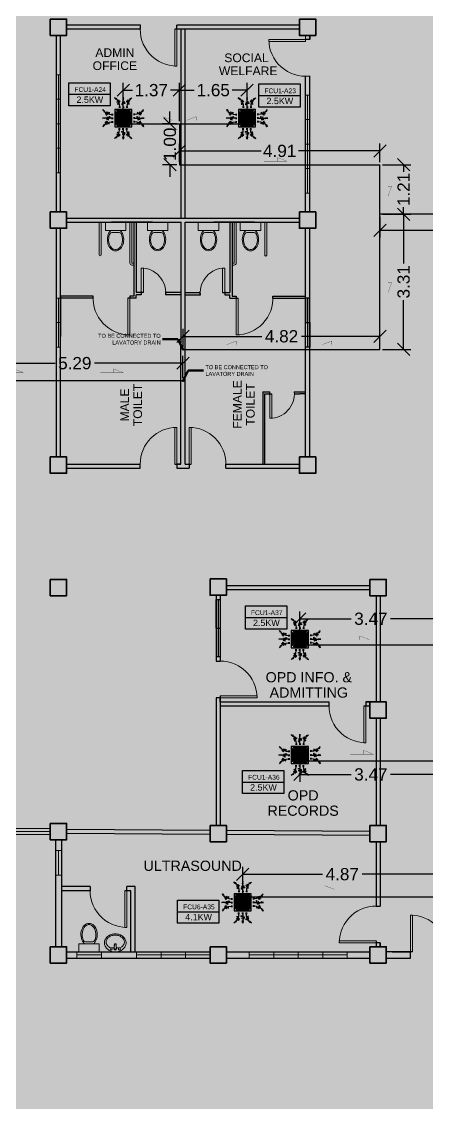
# Model space of a CAD drawing. Header units: millimetres. Extents: x -60 to 576, y -39 to 287.
# Drawn here: x 162.36 to 172.29, y 100.15 to 126.65 of the extents above; entities that cross this region are included whole.
import ezdxf

# ---------------------------------------------------------------- set-up
doc = ezdxf.new("R2010")
doc.units = ezdxf.units.MM
doc.header["$MEASUREMENT"] = 0
for name, color, linetype in [('AIR', 7, 'Continuous'), ('AIR-00', 7, 'Continuous'), ('AIR-01', 7, 'Continuous'), ('AIR-02', 7, 'Continuous'), ('AIR-04', 7, 'Continuous'), ('DRAIN PIPE', 7, 'Continuous'), ('fcu drain', 7, 'Continuous'), ('label', 7, 'Continuous'), ('Legends', 7, 'Continuous'), ('M-AC-TEXT', 7, 'Continuous')]:
    doc.layers.add(name, color=color, linetype=linetype)
doc.styles.add('ar-dim-axis', font='romans.shx', dxfattribs={"width": 0.8})
doc.styles.add('OIP FONT', font='GOTHIC.TTF', dxfattribs={"height": 150})
doc.styles.get("Standard").update_dxf_attribs({"font": 'arial.ttf'})
doc.styles.add('SWISSLT175', font='swissl.ttf', dxfattribs={"height": 0.175})
doc.dimstyles.new('ar-dim-axis', dxfattribs={"dimtxt": 350, "dimasz": 250, "dimexe": 75, "dimexo": 75, "dimgap": 200, "dimtad": 1, "dimdec": 0, "dimzin": 12, "dimdsep": 46, "dimtxsty": 'ar-dim-axis', "dimblk": 'ARCHTICK', "dimcen": 120, "dimclrd": 11, "dimclre": 8, "dimclrt": 4, "dimadec": 0, "dimazin": 3, "dimtm": 1, "dimtfac": 1, "dimtdec": 0, "dimtix": 1, "dimtmove": 2, "dimatfit": 3, "dimldrblk": 'ARCHTICK', "dimfxl": 1, "dimtolj": 1, "dimtzin": 0, "dimarcsym": 1})
doc.dimstyles.new('Copy of dimension', dxfattribs={"dimtxt": 0.3, "dimasz": 0.3, "dimexe": 0.18, "dimexo": 0.0625, "dimgap": 0.09, "dimtad": 0, "dimzin": 0, "dimdsep": 46, "dimtxsty": 'Standard', "dimblk": 'OBLIQUE', "dimcen": 0.09, "dimclrd": 256, "dimclre": 256, "dimclrt": 256, "dimadec": 0, "dimazin": 0, "dimtfac": 1, "dimtofl": 0, "dimtmove": 0, "dimatfit": 3, "dimldrblk": 'OBLIQUE', "dimfxl": 1, "dimtolj": 1, "dimtzin": 0, "dimarcsym": 0})

# ---------------------------------------------------------------- blocks, each defined once
blk = doc.blocks.new('_ARCHTICK')
at = {"color": 0, "linetype": 'ByBlock', "const_width": 0.15}
blk.add_lwpolyline([(-0.5, -0.5), (0.5, 0.5)], dxfattribs=at)
blk = doc.blocks.new('FCU-13000P (CASSETTE SPLIT)')
at = {"layer": 'AIR-00', "ltscale": 3}
for p, q in [((-0.193, 0.558), (-0.193, 0.487)), ((-0.162, 0.558), (-0.162, 0.487)), ((-0.016, 0.558), (-0.016, 0.487)), ((0, 0.523), (0, 1)), ((0.016, 0.558), (0.016, 0.487)), ((0.162, 0.558), (0.162, 0.487)), ((0.193, 0.558), (0.193, 0.487)), ((-0.523, 0), (-1, 0)), ((-0.558, 0.193), (-0.487, 0.193)), ((-0.558, 0.162), (-0.487, 0.162)), ((-0.558, 0.016), (-0.487, 0.016)), ((0.558, 0.193), (0.487, 0.193)), ((0.558, 0.162), (0.487, 0.162)), ((0.558, 0.016), (0.487, 0.016)), ((0.523, 0), (1, 0)), ((-0.558, -0.016), (-0.487, -0.016)), ((-0.558, -0.162), (-0.487, -0.162)), ((-0.558, -0.193), (-0.487, -0.193)), ((-0.193, -0.558), (-0.193, -0.487)), ((-0.162, -0.558), (-0.162, -0.487)), ((-0.016, -0.558), (-0.016, -0.487)), ((0.016, -0.558), (0.016, -0.487)), ((0.162, -0.558), (0.162, -0.487)), ((0.193, -0.558), (0.193, -0.487)), ((0.558, -0.016), (0.487, -0.016)), ((0.558, -0.162), (0.487, -0.162)), ((0.558, -0.193), (0.487, -0.193)), ((0, -0.523), (0, -1))]:
    blk.add_line(p, q, dxfattribs=at)
at = {"layer": 'AIR-00'}
for p, q in [((0.295, -0.295), (-0.295, 0.295)), ((0.295, 0.295), (-0.295, -0.295))]:
    blk.add_line(p, q, dxfattribs=at)
at = {"layer": 'AIR-00', "ltscale": 3}
for points in [[(-0.335, 0.895), (-0.311, 0.932), (-0.416, 0.973)], [(-0.022, 0.89), (0.022, 0.89), (0, 1)], [(0.335, 0.895), (0.311, 0.932), (0.416, 0.973)], [(-0.89, 0.022), (-0.89, -0.022), (-1, 0)], [(-0.895, 0.335), (-0.932, 0.311), (-0.973, 0.416)], [(0.89, 0.022), (0.89, -0.022), (1, 0)], [(0.895, 0.335), (0.932, 0.311), (0.973, 0.416)], [(-0.895, -0.335), (-0.932, -0.311), (-0.973, -0.416)], [(0.895, -0.335), (0.932, -0.311), (0.973, -0.416)], [(-0.335, -0.895), (-0.311, -0.932), (-0.416, -0.973)], [(-0.022, -0.89), (0.022, -0.89), (0, -1)], [(0.335, -0.895), (0.311, -0.932), (0.416, -0.973)]]:
    blk.add_lwpolyline(points, close=True, dxfattribs=at)
at = {"layer": 'AIR-00'}
for points in [[(-0.323, 0.914, -0.171809), (-0.178, 0.558), (-0.178, 0.522)], [(0.323, 0.914, 0.171809), (0.178, 0.558), (0.178, 0.522)], [(-0.914, 0.323, 0.171809), (-0.558, 0.178), (-0.522, 0.178)], [(0.914, 0.323, -0.171809), (0.558, 0.178), (0.522, 0.178)], [(-0.914, -0.323, -0.171809), (-0.558, -0.178), (-0.522, -0.178)], [(0.914, -0.323, 0.171809), (0.558, -0.178), (0.522, -0.178)], [(-0.323, -0.914, 0.171809), (-0.178, -0.558), (-0.178, -0.522)], [(0.323, -0.914, -0.171809), (0.178, -0.558), (0.178, -0.522)]]:
    blk.add_lwpolyline(points, format="xyb", dxfattribs=at)
for points in [[(-0.26, -0.26), (0.26, -0.26), (0.26, 0.26), (-0.26, 0.26)], [(-0.21, -0.21), (0.21, -0.21), (0.21, 0.21), (-0.21, 0.21)], [(-0.16, -0.16), (0.16, -0.16), (0.16, 0.16), (-0.16, 0.16)], [(-0.11, -0.11), (0.11, -0.11), (0.11, 0.11), (-0.11, 0.11)], [(-0.06, -0.06), (0.06, -0.06), (0.06, 0.06), (-0.06, 0.06)]]:
    blk.add_lwpolyline(points, close=True, dxfattribs=at)
at = {"layer": 'AIR-00', "ltscale": 3}
for points in [[(-0.268, 0.84), (-0.231, 0.852), (-0.134, 0.882), (-0.422, 0.704), (0.005, 0.903), (-0.358, 0.645), (-0.239, 0.678), (-0.199, 0.69)], [(0.268, 0.84), (0.231, 0.852), (0.134, 0.882), (0.422, 0.704), (-0.005, 0.903), (0.358, 0.645), (0.239, 0.678), (0.199, 0.69)], [(-0.84, 0.268), (-0.852, 0.231), (-0.882, 0.134), (-0.704, 0.422), (-0.903, -0.005), (-0.645, 0.358), (-0.678, 0.239), (-0.69, 0.199)], [(0.84, 0.268), (0.852, 0.231), (0.882, 0.134), (0.704, 0.422), (0.903, -0.005), (0.645, 0.358), (0.678, 0.239), (0.69, 0.199)], [(-0.84, -0.268), (-0.852, -0.231), (-0.882, -0.134), (-0.704, -0.422), (-0.903, 0.005), (-0.645, -0.358), (-0.678, -0.239), (-0.69, -0.199)], [(0.84, -0.268), (0.852, -0.231), (0.882, -0.134), (0.704, -0.422), (0.903, 0.005), (0.645, -0.358), (0.678, -0.239), (0.69, -0.199)], [(-0.268, -0.84), (-0.231, -0.852), (-0.134, -0.882), (-0.422, -0.704), (0.005, -0.903), (-0.358, -0.645), (-0.239, -0.678), (-0.199, -0.69)], [(0.268, -0.84), (0.231, -0.852), (0.134, -0.882), (0.422, -0.704), (-0.005, -0.903), (0.358, -0.645), (0.239, -0.678), (0.199, -0.69)]]:
    blk.add_open_spline(points, degree=3, knots=[0.0032834, 0.0032834, 0.0032834, 0.0032834, 0.0712567, 0.1924075, 0.3347111, 0.5062145, 0.5813292, 0.5813292, 0.5813292, 0.5813292], dxfattribs=at)
for points in [[(0, 0.8), (0.077, 0.776), (-0.058, 0.755), (0.098, 0.718), (-0.087, 0.663), (0, 0.631)], [(-0.8, 0), (-0.776, -0.077), (-0.755, 0.058), (-0.718, -0.098), (-0.663, 0.087), (-0.631, 0)], [(0.8, 0), (0.776, -0.077), (0.755, 0.058), (0.718, -0.098), (0.663, 0.087), (0.631, 0)], [(0, -0.8), (0.077, -0.776), (-0.058, -0.755), (0.098, -0.718), (-0.087, -0.663), (0, -0.631)]]:
    blk.add_spline(points, degree=3, dxfattribs=at)
for points in [[(-0.416, 0.973), (-0.335, 0.895), (-0.311, 0.932)], [(0, 1), (-0.022, 0.89), (0.022, 0.89)], [(0.416, 0.973), (0.335, 0.895), (0.311, 0.932)], [(-1, 0), (-0.89, 0.022), (-0.89, -0.022)], [(-0.973, 0.416), (-0.895, 0.335), (-0.932, 0.311)], [(1, 0), (0.89, 0.022), (0.89, -0.022)], [(0.973, 0.416), (0.895, 0.335), (0.932, 0.311)], [(-0.973, -0.416), (-0.895, -0.335), (-0.932, -0.311)], [(0.973, -0.416), (0.895, -0.335), (0.932, -0.311)], [(-0.416, -0.973), (-0.335, -0.895), (-0.311, -0.932)], [(0, -1), (-0.022, -0.89), (0.022, -0.89)], [(0.416, -0.973), (0.335, -0.895), (0.311, -0.932)]]:
    blk.add_solid(points, dxfattribs=at)
at = {"layer": 'AIR-01'}
for points in [[(-0.373, 0.31), (-0.348, 0.31), (-0.348, -0.31), (-0.373, -0.31)], [(-0.31, 0.372), (0.31, 0.372), (0.31, 0.348), (-0.31, 0.348)], [(0.372, 0.31), (0.348, 0.31), (0.348, -0.31), (0.372, -0.31)], [(-0.31, -0.373), (0.31, -0.373), (0.31, -0.348), (-0.31, -0.348)]]:
    blk.add_lwpolyline(points, close=True, dxfattribs=at)
at = {"layer": 'AIR-02'}
blk.add_lwpolyline([(-0.26, -0.31), (0.26, -0.31, 0.414214), (0.31, -0.26), (0.31, 0.26, 0.414214), (0.26, 0.31), (-0.26, 0.31, 0.414214), (-0.31, 0.26), (-0.31, -0.26, 0.414214)], format="xyb", close=True, dxfattribs=at)
at = {"layer": 'AIR-04'}
blk.add_lwpolyline([(-0.41, -0.41), (0.41, -0.41), (0.41, 0.41), (-0.41, 0.41)], close=True, dxfattribs=at)
blk = doc.blocks.new('_Oblique')
at = {"color": 0, "linetype": 'ByBlock', "lineweight": -2}
blk.add_line((-0.5, -0.5), (0.5, 0.5), dxfattribs=at)
blk = doc.blocks.new('*D64')
at = {"lineweight": -2, "transparency": 16777216}
for p, q in [((161.013, 117.916), (161.013, 118.466)), ((166.305, 117.916), (166.305, 118.466)), ((161.013, 118.286), (163.179, 118.286)), ((166.305, 118.286), (164.139, 118.286))]:
    blk.add_line(p, q, dxfattribs=at)
at = {"layer": 'Defpoints', "color": 0, "transparency": 16777216}
for p in [(166.305, 118.286), (161.013, 117.854), (166.305, 117.854)]:
    blk.add_point(p, dxfattribs=at)
at = {"lineweight": -2, "transparency": 16777216, "xscale": 0.3, "yscale": 0.3, "zscale": 0.3, "rotation": 180}
blk.add_blockref('_Oblique', (161.013, 118.286), dxfattribs=at)
at = {"lineweight": -2, "transparency": 16777216, "xscale": 0.3, "yscale": 0.3, "zscale": 0.3}
blk.add_blockref('_Oblique', (166.305, 118.286), dxfattribs=at)
at = {"transparency": 16777216, "insert": (163.659, 118.286), "char_height": 0.3, "attachment_point": 5}
blk.add_mtext('\\A1;5.29', dxfattribs=at)
blk = doc.blocks.new('*D70')
at = {"lineweight": -2, "transparency": 16777216}
for p, q in [((166.311, 118.688), (166.311, 119.124)), ((171.13, 118.688), (171.13, 119.124)), ((166.311, 118.944), (168.236, 118.944)), ((171.13, 118.944), (169.205, 118.944))]:
    blk.add_line(p, q, dxfattribs=at)
at = {"layer": 'Defpoints', "color": 0, "transparency": 16777216}
for p in [(171.13, 118.944), (166.311, 118.625), (171.13, 118.625)]:
    blk.add_point(p, dxfattribs=at)
at = {"lineweight": -2, "transparency": 16777216, "xscale": 0.3, "yscale": 0.3, "zscale": 0.3, "rotation": 180}
blk.add_blockref('_Oblique', (166.311, 118.944), dxfattribs=at)
at = {"lineweight": -2, "transparency": 16777216, "xscale": 0.3, "yscale": 0.3, "zscale": 0.3}
blk.add_blockref('_Oblique', (171.13, 118.944), dxfattribs=at)
at = {"transparency": 16777216, "insert": (168.72, 118.944), "char_height": 0.3, "attachment_point": 5}
blk.add_mtext('\\A1;4.82', dxfattribs=at)
blk = doc.blocks.new('*D71')
at = {"lineweight": -2, "transparency": 16777216}
for p, q in [((171.192, 121.934), (171.889, 121.934)), ((171.709, 121.934), (171.709, 120.73)), ((171.709, 118.625), (171.709, 119.829)), ((171.192, 118.625), (171.889, 118.625))]:
    blk.add_line(p, q, dxfattribs=at)
at = {"layer": 'Defpoints', "color": 0, "transparency": 16777216}
for p in [(171.13, 121.934), (171.709, 121.934), (171.13, 118.625)]:
    blk.add_point(p, dxfattribs=at)
at = {"lineweight": -2, "transparency": 16777216, "xscale": 0.3, "yscale": 0.3, "zscale": 0.3}
for p, rotation in [((171.709, 121.934), 90), ((171.709, 118.625), 270)]:
    blk.add_blockref('_Oblique', p, dxfattribs=dict(at, rotation=rotation))
at = {"transparency": 16777216, "insert": (171.709, 120.28), "char_height": 0.3, "attachment_point": 5, "rotation": 90}
blk.add_mtext('\\A1;3.31', dxfattribs=at)
blk = doc.blocks.new('*D72')
at = {"lineweight": -2, "transparency": 16777216}
for p, q in [((171.192, 123.149), (171.889, 123.149)), ((171.709, 123.149), (171.709, 122.978)), ((171.192, 121.934), (171.889, 121.934)), ((171.709, 121.934), (171.709, 122.105))]:
    blk.add_line(p, q, dxfattribs=at)
at = {"layer": 'Defpoints', "color": 0, "transparency": 16777216}
for p in [(171.13, 123.149), (171.709, 123.149), (171.13, 121.934)]:
    blk.add_point(p, dxfattribs=at)
at = {"lineweight": -2, "transparency": 16777216, "xscale": 0.3, "yscale": 0.3, "zscale": 0.3}
for p, rotation in [((171.709, 123.149), 90), ((171.709, 121.934), 270)]:
    blk.add_blockref('_Oblique', p, dxfattribs=dict(at, rotation=rotation))
at = {"transparency": 16777216, "insert": (171.709, 122.542), "char_height": 0.3, "attachment_point": 5, "rotation": 90}
blk.add_mtext('\\A1;1.21', dxfattribs=at)
blk = doc.blocks.new('*D73')
at = {"lineweight": -2, "transparency": 16777216}
for p, q in [((166.22, 123.212), (166.22, 123.665)), ((171.13, 123.212), (171.13, 123.665)), ((166.22, 123.485), (168.218, 123.485)), ((171.13, 123.485), (169.132, 123.485))]:
    blk.add_line(p, q, dxfattribs=at)
at = {"layer": 'Defpoints', "color": 0, "transparency": 16777216}
for p in [(171.13, 123.485), (166.22, 123.149), (171.13, 123.149)]:
    blk.add_point(p, dxfattribs=at)
at = {"lineweight": -2, "transparency": 16777216, "xscale": 0.3, "yscale": 0.3, "zscale": 0.3, "rotation": 180}
blk.add_blockref('_Oblique', (166.22, 123.485), dxfattribs=at)
at = {"lineweight": -2, "transparency": 16777216, "xscale": 0.3, "yscale": 0.3, "zscale": 0.3}
blk.add_blockref('_Oblique', (171.13, 123.485), dxfattribs=at)
at = {"transparency": 16777216, "insert": (168.675, 123.485), "char_height": 0.3, "attachment_point": 5}
blk.add_mtext('\\A1;4.91', dxfattribs=at)
blk = doc.blocks.new('*D74')
at = {"lineweight": -2, "transparency": 16777216}
for p, q in [((165.988, 124.149), (165.988, 124.449)), ((166.158, 124.149), (165.808, 124.149)), ((166.158, 123.149), (165.808, 123.149)), ((165.988, 123.149), (165.988, 122.849))]:
    blk.add_line(p, q, dxfattribs=at)
at = {"layer": 'Defpoints', "color": 0, "transparency": 16777216}
for p in [(165.988, 124.149), (166.22, 124.149), (166.22, 123.149)]:
    blk.add_point(p, dxfattribs=at)
at = {"lineweight": -2, "transparency": 16777216, "xscale": 0.3, "yscale": 0.3, "zscale": 0.3}
for p, rotation in [((165.988, 124.149), 270), ((165.988, 123.149), 90)]:
    blk.add_blockref('_Oblique', p, dxfattribs=dict(at, rotation=rotation))
at = {"transparency": 16777216, "insert": (165.988, 123.649), "char_height": 0.3, "attachment_point": 5, "rotation": 90}
blk.add_mtext('\\A1;1.00', dxfattribs=at)
blk = doc.blocks.new('*D75')
at = {"lineweight": -2, "transparency": 16777216}
for p, q in [((164.846, 124.212), (164.846, 125.154)), ((166.22, 124.212), (166.22, 125.154)), ((164.846, 124.974), (165.068, 124.974)), ((166.22, 124.974), (165.999, 124.974))]:
    blk.add_line(p, q, dxfattribs=at)
at = {"layer": 'Defpoints', "color": 0, "transparency": 16777216}
for p in [(164.846, 124.974), (164.846, 124.149), (166.22, 124.149)]:
    blk.add_point(p, dxfattribs=at)
at = {"lineweight": -2, "transparency": 16777216, "xscale": 0.3, "yscale": 0.3, "zscale": 0.3, "rotation": 180}
blk.add_blockref('_Oblique', (164.846, 124.974), dxfattribs=at)
at = {"lineweight": -2, "transparency": 16777216, "xscale": 0.3, "yscale": 0.3, "zscale": 0.3}
blk.add_blockref('_Oblique', (166.22, 124.974), dxfattribs=at)
at = {"transparency": 16777216, "insert": (165.533, 124.974), "char_height": 0.3, "attachment_point": 5}
blk.add_mtext('\\A1;1.37', dxfattribs=at)
blk = doc.blocks.new('*D76')
at = {"lineweight": -2, "transparency": 16777216}
for p, q in [((166.22, 124.212), (166.22, 125.154)), ((167.875, 124.212), (167.875, 125.154)), ((166.22, 124.974), (166.581, 124.974)), ((167.875, 124.974), (167.514, 124.974))]:
    blk.add_line(p, q, dxfattribs=at)
at = {"layer": 'Defpoints', "color": 0, "transparency": 16777216}
for p in [(167.875, 124.974), (166.22, 124.149), (167.875, 124.149)]:
    blk.add_point(p, dxfattribs=at)
at = {"lineweight": -2, "transparency": 16777216, "xscale": 0.3, "yscale": 0.3, "zscale": 0.3, "rotation": 180}
blk.add_blockref('_Oblique', (166.22, 124.974), dxfattribs=at)
at = {"lineweight": -2, "transparency": 16777216, "xscale": 0.3, "yscale": 0.3, "zscale": 0.3}
blk.add_blockref('_Oblique', (167.875, 124.974), dxfattribs=at)
at = {"transparency": 16777216, "insert": (167.048, 124.974), "char_height": 0.3, "attachment_point": 5}
blk.add_mtext('\\A1;1.65', dxfattribs=at)
blk = doc.blocks.new('*D77')
at = {"lineweight": -2, "transparency": 16777216}
for p, q in [((171.13, 121.872), (171.13, 121.362)), ((175.944, 121.872), (175.944, 121.362)), ((171.13, 121.542), (173.052, 121.542)), ((175.944, 121.542), (174.022, 121.542))]:
    blk.add_line(p, q, dxfattribs=at)
at = {"layer": 'Defpoints', "color": 0, "transparency": 16777216}
for p in [(171.13, 121.934), (175.944, 121.934), (171.13, 121.542)]:
    blk.add_point(p, dxfattribs=at)
at = {"lineweight": -2, "transparency": 16777216, "xscale": 0.3, "yscale": 0.3, "zscale": 0.3, "rotation": 180}
blk.add_blockref('_Oblique', (171.13, 121.542), dxfattribs=at)
at = {"lineweight": -2, "transparency": 16777216, "xscale": 0.3, "yscale": 0.3, "zscale": 0.3}
blk.add_blockref('_Oblique', (175.944, 121.542), dxfattribs=at)
at = {"transparency": 16777216, "insert": (173.537, 121.542), "char_height": 0.3, "attachment_point": 5}
blk.add_mtext('\\A1;4.80', dxfattribs=at)
blk = doc.blocks.new('*D103')
at = {"lineweight": -2, "transparency": 16777216}
for p, q in [((169.169, 111.449), (169.169, 112.204)), ((172.644, 111.449), (172.644, 112.204)), ((169.169, 112.024), (170.427, 112.024)), ((172.644, 112.024), (171.386, 112.024))]:
    blk.add_line(p, q, dxfattribs=at)
at = {"layer": 'Defpoints', "color": 0, "transparency": 16777216}
for p in [(172.644, 112.024), (169.169, 111.386), (172.644, 111.386)]:
    blk.add_point(p, dxfattribs=at)
at = {"lineweight": -2, "transparency": 16777216, "xscale": 0.3, "yscale": 0.3, "zscale": 0.3, "rotation": 180}
blk.add_blockref('_Oblique', (169.169, 112.024), dxfattribs=at)
at = {"lineweight": -2, "transparency": 16777216, "xscale": 0.3, "yscale": 0.3, "zscale": 0.3}
blk.add_blockref('_Oblique', (172.644, 112.024), dxfattribs=at)
at = {"transparency": 16777216, "insert": (170.907, 112.024), "char_height": 0.3, "attachment_point": 5}
blk.add_mtext('\\A1;3.47', dxfattribs=at)
blk = doc.blocks.new('*D107')
at = {"lineweight": -2, "transparency": 16777216}
for p, q in [((167.769, 105.279), (167.769, 105.947)), ((167.769, 105.767), (169.721, 105.767)), ((172.644, 105.767), (170.692, 105.767)), ((172.644, 105.279), (172.644, 105.947))]:
    blk.add_line(p, q, dxfattribs=at)
at = {"layer": 'Defpoints', "color": 0, "transparency": 16777216}
for p in [(167.769, 105.767), (167.769, 105.216), (172.644, 105.216)]:
    blk.add_point(p, dxfattribs=at)
at = {"lineweight": -2, "transparency": 16777216, "xscale": 0.3, "yscale": 0.3, "zscale": 0.3, "rotation": 180}
blk.add_blockref('_Oblique', (167.769, 105.767), dxfattribs=at)
at = {"lineweight": -2, "transparency": 16777216, "xscale": 0.3, "yscale": 0.3, "zscale": 0.3}
blk.add_blockref('_Oblique', (172.644, 105.767), dxfattribs=at)
at = {"transparency": 16777216, "insert": (170.207, 105.767), "char_height": 0.3, "attachment_point": 5}
blk.add_mtext('\\A1;4.87', dxfattribs=at)
blk = doc.blocks.new('*D110')
at = {"lineweight": -2, "transparency": 16777216}
for p, q in [((169.169, 108.485), (169.169, 108.03)), ((172.644, 108.485), (172.644, 108.03)), ((169.169, 108.21), (170.427, 108.21)), ((172.644, 108.21), (171.386, 108.21))]:
    blk.add_line(p, q, dxfattribs=at)
at = {"layer": 'Defpoints', "color": 0, "transparency": 16777216}
for p in [(169.169, 108.547), (172.644, 108.547), (169.169, 108.21)]:
    blk.add_point(p, dxfattribs=at)
at = {"lineweight": -2, "transparency": 16777216, "xscale": 0.3, "yscale": 0.3, "zscale": 0.3, "rotation": 180}
blk.add_blockref('_Oblique', (169.169, 108.21), dxfattribs=at)
at = {"lineweight": -2, "transparency": 16777216, "xscale": 0.3, "yscale": 0.3, "zscale": 0.3}
blk.add_blockref('_Oblique', (172.644, 108.21), dxfattribs=at)
at = {"transparency": 16777216, "insert": (170.907, 108.21), "char_height": 0.3, "attachment_point": 5}
blk.add_mtext('\\A1;3.47', dxfattribs=at)

msp = doc.modelspace()

# ---------------------------------------------------------------- linework, layer by layer
at = {"color": 8, "lineweight": 25}
for p, q in [((165.266, 126.566), (163.459, 126.566)), ((165.26, 126.466), (163.459, 126.466)), ((165.26, 126.566), (165.26, 126.466)), ((169.159, 126.466), (166.11, 126.466)), ((169.159, 126.566), (166.16, 126.566)), ((166.16, 126.466), (166.16, 126.566)), ((166.26, 126.466), (166.16, 126.466)), ((166.26, 121.84), (166.26, 126.466)), ((166.36, 121.84), (166.36, 126.466)), ((163.209, 121.99), (163.209, 126.316)), ((163.309, 121.99), (163.309, 126.316)), ((169.409, 126.216), (169.309, 126.216)), ((169.409, 126.216), (169.409, 126.316)), ((169.409, 126.316), (169.409, 126.216)), ((169.309, 121.989), (169.309, 125.316)), ((169.409, 121.989), (169.409, 125.322)), ((163.459, 121.84), (169.159, 121.839)), ((163.459, 121.74), (166.26, 121.74)), ((165.107, 121.73), (165.107, 120.015)), ((165.107, 121.73), (165.107, 119.93)), ((165.16, 121.74), (165.16, 120.015)), ((166.259, 115.814), (166.26, 121.74)), ((166.359, 115.814), (166.36, 121.74)), ((166.36, 121.74), (169.159, 121.739)), ((168.059, 121.739), (167.059, 121.739)), ((167.458, 121.74), (167.457, 120.015)), ((167.51, 121.729), (167.51, 120.015)), ((167.51, 121.729), (167.51, 119.929)), ((163.209, 115.99), (163.209, 121.59)), ((163.309, 120.09), (163.309, 121.59)), ((169.309, 115.99), (169.309, 121.589)), ((169.409, 115.99), (169.409, 121.589)), ((163.309, 115.99), (163.309, 120.09)), ((164.109, 119.93), (163.309, 119.93)), ((164.107, 119.88), (163.309, 119.88)), ((164.107, 119.88), (164.107, 119.93)), ((165.16, 119.88), (164.957, 119.88)), ((165.107, 119.93), (165.007, 119.93)), ((165.107, 119.93), (165.007, 119.93)), ((165.007, 119.93), (165.007, 119.88)), ((165.107, 120.015), (165.107, 119.964)), ((165.285, 120.015), (165.16, 120.015)), ((165.285, 119.964), (165.16, 119.964)), ((165.16, 119.88), (165.16, 119.964)), ((165.345, 120.015), (165.185, 120.015)), ((165.285, 120.04), (165.285, 119.964)), ((166.26, 119.964), (165.882, 119.964)), ((165.885, 119.964), (165.885, 120.04)), ((166.26, 120.015), (165.885, 120.015)), ((166.357, 120.015), (166.732, 120.015)), ((166.357, 119.964), (166.735, 119.964)), ((166.732, 119.964), (166.732, 120.04)), ((167.272, 120.015), (167.432, 120.015)), ((167.332, 120.04), (167.332, 119.963)), ((167.332, 120.015), (167.457, 120.015)), ((167.332, 119.963), (167.457, 119.963)), ((167.457, 119.879), (167.457, 119.963)), ((167.457, 119.879), (167.66, 119.879)), ((167.51, 120.015), (167.51, 119.963)), ((167.51, 119.929), (167.61, 119.929)), ((167.51, 119.929), (167.61, 119.929)), ((167.61, 119.929), (167.61, 119.879)), ((168.508, 119.929), (169.308, 119.929)), ((168.51, 119.879), (168.51, 119.929)), ((168.51, 119.879), (169.308, 119.879)), ((168.259, 117.588), (168.334, 117.588)), ((168.259, 117.588), (168.259, 115.814)), ((168.309, 115.813), (168.309, 117.538)), ((168.309, 117.538), (168.484, 117.538)), ((168.334, 117.588), (168.434, 117.588)), ((168.434, 117.513), (168.434, 117.588)), ((169.032, 117.588), (169.159, 117.588)), ((169.034, 117.538), (169.159, 117.538)), ((169.159, 117.588), (169.309, 117.588)), ((169.309, 117.538), (169.159, 117.538)), ((163.459, 115.814), (165.259, 115.814)), ((165.259, 115.714), (165.259, 115.814)), ((166.259, 115.814), (166.159, 115.814)), ((166.159, 115.814), (166.159, 115.714)), ((166.359, 115.814), (166.459, 115.814)), ((166.459, 115.814), (166.459, 115.714)), ((167.359, 115.814), (169.159, 115.814)), ((167.359, 115.714), (167.359, 115.814)), ((163.459, 115.714), (165.259, 115.714)), ((166.159, 115.714), (166.459, 115.714)), ((167.359, 115.714), (169.159, 115.714)), ((167.371, 112.838), (170.884, 112.838)), ((167.371, 112.738), (170.884, 112.738)), ((167.121, 112.603), (167.121, 110.983)), ((167.221, 112.603), (167.221, 110.988)), ((167.221, 112.603), (167.221, 110.988)), ((171.034, 112.588), (171.034, 109.988)), ((171.134, 112.588), (171.134, 109.988)), ((167.121, 110.988), (167.221, 110.988)), ((167.121, 110.088), (167.121, 106.963)), ((167.221, 110.088), (167.121, 110.088)), ((167.221, 110.138), (167.221, 106.963)), ((167.221, 109.988), (169.889, 109.988)), ((169.884, 109.888), (169.884, 109.988)), ((170.784, 109.988), (171.034, 109.988)), ((170.884, 109.988), (170.784, 109.988)), ((170.784, 109.988), (170.784, 109.888)), ((167.221, 109.888), (169.884, 109.888)), ((170.734, 109.888), (170.884, 109.888)), ((171.034, 109.588), (171.034, 106.963)), ((171.134, 109.588), (171.134, 106.963)), ((166.971, 106.839), (163.459, 106.863)), ((170.884, 106.813), (167.371, 106.837)), ((163.184, 106.613), (163.184, 103.988)), ((163.334, 106.613), (163.334, 103.988)), ((166.971, 106.739), (163.459, 106.763)), ((170.884, 106.713), (167.371, 106.737)), ((171.034, 106.563), (171.034, 104.988)), ((171.134, 106.563), (171.134, 104.983)), ((164.039, 105.463), (163.334, 105.463)), ((164.034, 105.363), (163.334, 105.363)), ((164.034, 105.463), (164.034, 105.363)), ((165.034, 105.363), (164.884, 105.363)), ((165.134, 105.463), (164.934, 105.463)), ((164.934, 105.363), (164.934, 105.463)), ((165.034, 105.363), (164.934, 105.363)), ((165.034, 103.863), (165.034, 105.363)), ((165.134, 103.863), (165.134, 105.463)), ((171.034, 104.988), (171.134, 104.988)), ((171.034, 104.138), (171.034, 103.988)), ((171.134, 104.088), (171.034, 104.088)), ((171.134, 104.088), (171.134, 103.988)), ((171.134, 103.988), (171.134, 104.088)), ((163.459, 103.863), (166.971, 103.863)), ((163.459, 103.863), (165.034, 103.863)), ((163.459, 103.713), (166.971, 103.713)), ((167.371, 103.863), (170.884, 103.863)), ((167.371, 103.713), (170.884, 103.713)), ((171.928, 103.863), (171.284, 103.863)), ((171.284, 103.713), (171.878, 103.713)), ((171.428, 103.863), (171.878, 103.863)), ((171.428, 103.713), (171.878, 103.713)), ((171.878, 103.713), (171.878, 103.863))]:
    msp.add_line(p, q, dxfattribs=at)
at = {"color": 8, "lineweight": -2}
for p, q in [((165.266, 126.566), (165.26, 126.566)), ((165.559, 121.74), (164.559, 121.74)), ((163.309, 119.94), (163.309, 118.94)), ((169.409, 119.88), (169.309, 119.88)), ((169.309, 119.88), (169.309, 119.28)), ((169.359, 119.88), (169.359, 118.68)), ((169.309, 119.28), (169.409, 119.28)), ((169.409, 119.28), (169.409, 118.68)), ((169.409, 118.68), (169.309, 118.68)), ((166.109, 115.814), (166.259, 115.814)), ((166.359, 115.814), (166.509, 115.814)), ((167.121, 111.796), (167.121, 112.496)), ((167.121, 112.496), (167.221, 112.496)), ((167.171, 112.496), (167.171, 111.096)), ((167.221, 112.496), (167.221, 111.096)), ((167.121, 111.796), (167.221, 111.796)), ((167.221, 111.096), (167.121, 111.096)), ((167.121, 110.983), (167.121, 110.988)), ((167.221, 109.988), (167.221, 110.088)), ((164.039, 105.463), (164.034, 105.463))]:
    msp.add_line(p, q, dxfattribs=at)
at = {"color": 8, "lineweight": 13}
for p, q in [((166.11, 125.566), (166.11, 126.466)), ((166.16, 126.466), (166.16, 125.566)), ((169.309, 126.216), (168.409, 126.216)), ((168.409, 126.216), (168.409, 126.166)), ((168.409, 126.166), (169.309, 126.166)), ((169.309, 126.166), (169.309, 126.316)), ((169.309, 126.216), (169.309, 126.166)), ((166.16, 125.566), (166.11, 125.566)), ((165.285, 120.015), (165.285, 120.615)), ((165.345, 120.615), (165.345, 120.015)), ((167.273, 120.615), (167.272, 120.015)), ((167.332, 120.015), (167.333, 120.615)), ((164.957, 118.98), (164.957, 119.88)), ((165.007, 119.88), (165.007, 118.98)), ((165.007, 118.98), (164.957, 118.98)), ((168.434, 117.538), (168.434, 116.938)), ((168.484, 116.938), (168.484, 117.538)), ((168.434, 116.938), (168.484, 116.938)), ((166.159, 116.714), (166.109, 116.714)), ((166.109, 116.714), (166.109, 115.814)), ((166.159, 115.814), (166.159, 116.714)), ((166.509, 116.714), (166.459, 116.714)), ((166.459, 116.714), (166.459, 115.814)), ((166.509, 115.814), (166.509, 116.714)), ((167.221, 110.138), (167.221, 110.088)), ((168.121, 110.138), (167.221, 110.138)), ((167.221, 110.088), (168.121, 110.088)), ((168.121, 110.088), (168.121, 110.138)), ((170.784, 109.888), (170.734, 109.888)), ((170.734, 108.988), (170.734, 109.888)), ((170.784, 109.888), (170.784, 108.988)), ((170.784, 108.988), (170.734, 108.988)), ((164.884, 104.463), (164.884, 105.363)), ((164.934, 105.363), (164.934, 104.463)), ((171.878, 103.863), (171.878, 104.763)), ((171.878, 104.763), (171.928, 104.763)), ((171.928, 104.763), (171.928, 103.863)), ((164.934, 104.463), (164.884, 104.463)), ((170.134, 104.088), (170.134, 104.138)), ((170.134, 104.138), (171.034, 104.138)), ((171.034, 104.088), (170.134, 104.088)), ((171.034, 104.088), (171.034, 104.138)), ((171.928, 103.863), (171.878, 103.863))]:
    msp.add_line(p, q, dxfattribs=at)
at = {"color": 8, "lineweight": 9}
for p, q in [((163.209, 125.353), (163.309, 125.353)), ((163.259, 125.353), (163.259, 122.953)), ((169.309, 124.855), (169.409, 124.855)), ((169.359, 124.855), (169.359, 122.455)), ((163.209, 124.753), (163.309, 124.753)), ((163.209, 124.153), (163.309, 124.153)), ((169.309, 124.255), (169.409, 124.255)), ((163.209, 123.553), (163.309, 123.553)), ((169.309, 123.655), (169.409, 123.655)), ((169.309, 123.055), (169.409, 123.055)), ((163.209, 122.953), (163.309, 122.953)), ((169.309, 122.455), (169.409, 122.455)), ((164.257, 121.738), (164.257, 121.038)), ((164.307, 120.938), (164.307, 121.738)), ((164.407, 121.738), (164.907, 121.738)), ((164.407, 121.538), (164.407, 121.738)), ((164.907, 121.738), (164.907, 121.538)), ((165.007, 120.738), (165.007, 121.738)), ((165.057, 121.738), (165.057, 121.038)), ((165.435, 121.74), (165.935, 121.74)), ((165.435, 121.54), (165.435, 121.74)), ((165.935, 121.74), (165.935, 121.54)), ((167.183, 121.74), (166.683, 121.74)), ((166.683, 121.74), (166.683, 121.54)), ((167.183, 121.54), (167.183, 121.74)), ((167.56, 121.738), (167.56, 121.038)), ((167.61, 120.738), (167.61, 121.738)), ((168.21, 121.737), (167.71, 121.738)), ((167.71, 121.738), (167.71, 121.538)), ((168.21, 121.537), (168.21, 121.737)), ((168.31, 120.937), (168.31, 121.737)), ((168.36, 121.737), (168.36, 121.037)), ((164.907, 121.538), (164.407, 121.538)), ((164.748, 121.488), (164.567, 121.488)), ((165.935, 121.54), (165.435, 121.54)), ((165.775, 121.49), (165.594, 121.49)), ((166.683, 121.54), (167.183, 121.54)), ((166.842, 121.49), (167.023, 121.49)), ((167.71, 121.538), (168.21, 121.537)), ((167.87, 121.488), (168.051, 121.487)), ((164.257, 121.038), (164.257, 120.938)), ((165.057, 121.038), (165.057, 120.738)), ((167.56, 121.038), (167.56, 120.738)), ((168.36, 121.037), (168.36, 120.937)), ((165.057, 120.738), (165.107, 120.738)), ((165.107, 120.688), (165.057, 120.688)), ((167.56, 120.738), (167.51, 120.738)), ((167.51, 120.688), (167.56, 120.688)), ((163.309, 119.88), (163.209, 119.88)), ((163.209, 119.88), (163.209, 119.28)), ((163.259, 119.88), (163.259, 118.68)), ((163.209, 119.28), (163.309, 119.28)), ((163.309, 119.28), (163.309, 118.68)), ((163.309, 118.795), (163.309, 118.8)), ((163.309, 118.341), (163.309, 118.795)), ((163.309, 118.654), (163.309, 118.724)), ((163.309, 118.68), (163.209, 118.68)), ((163.309, 118.341), (163.309, 118.336)), ((163.309, 118.07), (163.309, 118.075)), ((163.309, 118.07), (163.309, 117.616)), ((163.309, 117.757), (163.309, 117.687)), ((163.309, 117.616), (163.309, 117.611)), ((163.309, 117.345), (163.309, 117.35)), ((163.309, 117.345), (163.309, 116.891)), ((163.309, 117.032), (163.309, 116.962)), ((163.309, 116.891), (163.309, 116.886)), ((163.309, 116.62), (163.309, 116.625)), ((163.309, 116.62), (163.309, 116.166)), ((163.309, 116.307), (163.309, 116.237)), ((163.309, 116.166), (163.309, 116.161)), ((169.084, 115.814), (168.584, 115.814)), ((159.709, 106.888), (163.059, 106.888)), ((159.709, 106.813), (163.059, 106.813)), ((159.709, 106.738), (163.059, 106.738)), ((163.334, 106.346), (163.184, 106.346)), ((163.184, 106.293), (163.184, 105.693)), ((163.259, 106.346), (163.259, 105.746)), ((163.184, 105.746), (163.334, 105.746)), ((163.759, 104.063), (163.759, 103.863)), ((164.259, 104.063), (163.759, 104.063)), ((164.099, 104.113), (163.918, 104.113)), ((164.259, 103.863), (164.259, 104.063)), ((164.635, 104.061), (164.621, 103.939)), ((164.664, 104.061), (164.677, 103.939)), ((163.709, 103.863), (163.709, 103.713)), ((163.709, 103.788), (164.309, 103.788)), ((163.709, 103.713), (164.309, 103.713)), ((163.759, 103.863), (164.259, 103.863)), ((164.309, 103.713), (164.309, 103.863)), ((166.971, 103.863), (165.171, 103.863)), ((165.171, 103.788), (166.971, 103.788)), ((165.171, 103.713), (165.771, 103.713)), ((165.771, 103.713), (165.771, 103.863)), ((165.771, 103.863), (166.371, 103.863)), ((166.371, 103.863), (166.371, 103.713)), ((167.928, 103.863), (169.128, 103.863)), ((170.328, 103.788), (167.928, 103.788)), ((169.128, 103.713), (167.928, 103.713)), ((168.528, 103.863), (168.528, 103.713)), ((169.128, 103.713), (169.128, 103.863)), ((169.128, 103.863), (170.328, 103.863)), ((169.128, 103.713), (170.328, 103.713)), ((169.728, 103.863), (169.728, 103.713))]:
    msp.add_line(p, q, dxfattribs=at)
at = {"color": 8, "lineweight": 20}
for p, q in [((167.61, 119.879), (167.609, 118.979)), ((167.659, 118.979), (167.66, 119.879))]:
    msp.add_line(p, q, dxfattribs=at)
at = {"color": 8, "lineweight": 9, "ltscale": 0.4}
msp.add_line((163.334, 106.293), (163.334, 105.803), dxfattribs=at)
at = {"color": 8, "lineweight": 35}
for points in [[(163.059, 126.716), (163.459, 126.716), (163.459, 126.316), (163.059, 126.316)], [(169.159, 126.717), (169.559, 126.717), (169.559, 126.317), (169.159, 126.317)], [(163.059, 121.99), (163.459, 121.99), (163.459, 121.59), (163.059, 121.59)], [(169.159, 121.99), (169.559, 121.99), (169.559, 121.59), (169.159, 121.59)], [(163.059, 115.99), (163.459, 115.99), (163.459, 115.59), (163.059, 115.59)], [(169.159, 115.99), (169.559, 115.99), (169.559, 115.59), (169.159, 115.59)], [(163.059, 112.988), (163.459, 112.988), (163.459, 112.588), (163.059, 112.588)], [(166.971, 113.003), (167.371, 113.003), (167.371, 112.603), (166.971, 112.603)], [(170.884, 112.988), (171.284, 112.988), (171.284, 112.588), (170.884, 112.588)], [(170.884, 109.988), (171.284, 109.988), (171.284, 109.588), (170.884, 109.588)], [(163.059, 107.013), (163.459, 107.013), (163.459, 106.613), (163.059, 106.613)], [(166.971, 106.963), (167.371, 106.963), (167.371, 106.563), (166.971, 106.563)], [(170.884, 106.963), (171.284, 106.963), (171.284, 106.563), (170.884, 106.563)], [(163.059, 103.988), (163.459, 103.988), (163.459, 103.588), (163.059, 103.588)], [(166.971, 103.988), (167.371, 103.988), (167.371, 103.588), (166.971, 103.588)], [(170.884, 103.988), (171.284, 103.988), (171.284, 103.588), (170.884, 103.588)]]:
    msp.add_lwpolyline(points, close=True, dxfattribs=at)
at = {"color": 8, "lineweight": 9}
for points in [[(163.209, 125.353), (163.309, 125.353), (163.309, 122.953), (163.209, 122.953)], [(169.309, 124.855), (169.409, 124.855), (169.409, 122.455), (169.309, 122.455)], [(163.309, 118.68), (163.209, 118.68), (163.209, 119.88), (163.309, 119.88)], [(169.308, 119.879), (169.409, 119.879), (169.409, 118.68), (169.308, 118.68)], [(167.121, 112.496), (167.221, 112.496), (167.221, 111.096), (167.121, 111.096)], [(163.184, 106.346), (163.334, 106.346), (163.334, 105.746), (163.184, 105.746)], [(163.709, 103.863), (164.309, 103.863), (164.309, 103.713), (163.709, 103.713)], [(163.709, 103.863), (164.309, 103.863), (164.309, 103.713), (163.709, 103.713)], [(165.171, 103.863), (166.971, 103.863), (166.971, 103.713), (165.171, 103.713)], [(165.171, 103.863), (166.971, 103.863), (166.971, 103.713), (165.171, 103.713)], [(167.928, 103.863), (170.328, 103.863), (170.328, 103.713), (167.928, 103.713)], [(167.928, 103.863), (170.328, 103.863), (170.328, 103.713), (167.928, 103.713)]]:
    msp.add_lwpolyline(points, close=True, dxfattribs=at)
msp.add_lwpolyline([(164.914, 104.084, 0.11576), (164.895, 104.167, 0.104047), (164.837, 104.24, 0.090875), (164.753, 104.288, 0.083344), (164.649, 104.305, 0.083344), (164.546, 104.288, 0.090875), (164.462, 104.24, 0.104047), (164.404, 104.167, 0.11576), (164.384, 104.084, 0.11576), (164.404, 104.002, 0.104047), (164.462, 103.928, 0.090875), (164.546, 103.88, 0.083344), (164.649, 103.863, 0.083344), (164.753, 103.88, 0.090875), (164.837, 103.928, 0.104047), (164.895, 104.002, 0.11576)], format="xyb", close=True, dxfattribs=at)
for points in [[(164.872, 104.105, 0.124838), (164.856, 104.168, 0.105788), (164.806, 104.225, 0.086697), (164.737, 104.262, 0.076776), (164.649, 104.275, 0.076776), (164.562, 104.262, 0.086697), (164.492, 104.225, 0.105788), (164.443, 104.168, 0.124838), (164.427, 104.105, 0.124838), (164.443, 104.042, 0.105788), (164.492, 103.985, 0.040067), (164.523, 103.965), (164.625, 103.965, 0.040067)], [(164.674, 103.965), (164.776, 103.965, 0.040067), (164.806, 103.985, 0.105788), (164.856, 104.042, 0.124838), (164.872, 104.105, 0.124838)]]:
    msp.add_lwpolyline(points, format="xyb", dxfattribs=at)
for centre, radius in [((164.548, 103.936), 0.0255), ((164.649, 103.93), 0.0095), ((164.751, 103.936), 0.0255)]:
    msp.add_circle(centre, radius, dxfattribs=at)
at = {"color": 8, "lineweight": 13}
for centre, radius, start, end in [((166.16, 126.466), 0.9, 173.6208, 270.0002), ((169.309, 126.216), 0.9, 180.0002, 276.3796), ((165.285, 120.015), 0.6, 355.0883, 90.0002), ((167.332, 120.015), 0.6, 89.9792, 184.8911), ((165.007, 119.88), 0.9, 176.8154, 270), ((168.434, 117.538), 0.6, 270.0002, 4.7804), ((166.159, 115.814), 0.9, 90.0002, 180.0002), ((166.459, 115.814), 0.9, 0.0002, 90.0002), ((167.221, 110.088), 0.9, 0, 96.3794), ((170.784, 109.888), 0.9, 173.6206, 270), ((164.934, 105.363), 0.9, 173.6206, 270), ((171.034, 104.088), 0.9, 83.6206, 180), ((171.878, 103.863), 0.9, 0, 90)]:
    msp.add_arc(centre, radius, start, end, dxfattribs=at)
at = {"color": 8, "lineweight": 9}
for centre, radius, start, end in [((164.567, 121.438), 0.05, 90, 151.9916), ((164.748, 121.438), 0.05, 28.1501, 90), ((165.594, 121.44), 0.05, 90.0002, 151.9918), ((165.775, 121.44), 0.05, 28.1502, 90.0002), ((166.842, 121.44), 0.05, 89.9792, 151.8291), ((167.023, 121.44), 0.05, 27.9875, 89.9792), ((167.87, 121.438), 0.05, 89.9793, 151.8293), ((168.051, 121.437), 0.05, 27.9877, 89.9793), ((164.282, 120.938), 0.025, 180, 0), ((168.335, 120.937), 0.025, 179.9793, 359.9793), ((165.057, 120.738), 0.05, 180, 270), ((167.56, 120.738), 0.05, 269.9793, 359.9793), ((163.312, 118.8), 0.003, 86.1861, 180.0002), ((163.312, 118.795), 0.003, 86.532, 180.0002), ((163.312, 118.341), 0.003, 180.0002, 273.4684), ((163.312, 118.336), 0.003, 180.0002, 273.8143), ((163.312, 117.616), 0.003, 180.0002, 273.4684), ((163.312, 117.611), 0.003, 180.0002, 273.8143), ((163.312, 117.35), 0.003, 86.1861, 180.0002), ((163.312, 117.345), 0.003, 86.532, 180.0002), ((163.312, 116.891), 0.003, 180.0002, 273.4684), ((163.312, 116.886), 0.003, 180.0002, 273.8143), ((163.312, 116.625), 0.003, 86.1861, 180.0002), ((163.312, 116.62), 0.003, 86.532, 180.0002), ((163.312, 116.166), 0.003, 180.0002, 273.4684), ((163.312, 116.161), 0.003, 180.0002, 273.8143), ((163.918, 104.163), 0.05, 208.0084, 270), ((164.099, 104.163), 0.05, 270, 331.8499), ((164.649, 103.936), 0.028, 173.7545, 6.2455), ((164.649, 104.038), 0.025, 126.3068, 221.2022), ((164.649, 103.967), 0.0948, 81.2026, 98.7974), ((164.649, 104.038), 0.025, 71.3793, 108.6207), ((164.649, 104.038), 0.025, 318.7978, 53.6932)]:
    msp.add_arc(centre, radius, start, end, dxfattribs=at)
at = {"color": 8, "lineweight": 20}
msp.add_arc((167.61, 119.879), 0.9, 269.9793, 3.1639, dxfattribs=at)
at = {"color": 8, "lineweight": 9, "extrusion": (0, 0, -1)}
for centre in [(164.657, 121.313), (165.685, 121.315)]:
    msp.add_ellipse(centre, major_axis=(0, 0.275), ratio=0.727273, start_param=0.612555, end_param=5.670631, dxfattribs=at)
at = {"color": 8, "lineweight": 9}
for centre, major_axis in [((166.933, 121.315), (0, 0.275)), ((167.96, 121.313), (0, 0.275)), ((164.009, 104.288), (0, -0.275))]:
    msp.add_ellipse(centre, major_axis=major_axis, ratio=0.727273, start_param=0.612555, end_param=5.670631, dxfattribs=at)
for points in [[(164.792, 121.462), (164.801, 121.445), (164.808, 121.427), (164.835, 121.336), (164.83, 121.249), (164.772, 121.117), (164.722, 121.076), (164.624, 121.062), (164.572, 121.088), (164.498, 121.2), (164.48, 121.283), (164.496, 121.397), (164.507, 121.432), (164.523, 121.462)], [(165.819, 121.463), (165.828, 121.447), (165.835, 121.429), (165.862, 121.338), (165.857, 121.251), (165.799, 121.119), (165.749, 121.078), (165.651, 121.064), (165.599, 121.09), (165.525, 121.201), (165.507, 121.285), (165.523, 121.399), (165.534, 121.434), (165.55, 121.463)], [(166.798, 121.463), (166.789, 121.447), (166.782, 121.429), (166.755, 121.338), (166.76, 121.25), (166.818, 121.119), (166.868, 121.077), (166.966, 121.064), (167.018, 121.09), (167.092, 121.201), (167.11, 121.285), (167.095, 121.399), (167.083, 121.433), (167.067, 121.463)], [(167.826, 121.461), (167.817, 121.445), (167.809, 121.427), (167.782, 121.336), (167.788, 121.248), (167.845, 121.117), (167.895, 121.075), (167.993, 121.062), (168.046, 121.088), (168.12, 121.199), (168.138, 121.283), (168.122, 121.396), (168.111, 121.431), (168.095, 121.461)], [(164.144, 104.14), (164.152, 104.156), (164.16, 104.174), (164.187, 104.265), (164.181, 104.352), (164.124, 104.484), (164.074, 104.525), (163.976, 104.539), (163.923, 104.513), (163.849, 104.402), (163.831, 104.318), (163.847, 104.204), (163.859, 104.169), (163.874, 104.14)]]:
    msp.add_open_spline(points, degree=3, knots=[0.937253, 0.937253, 0.937253, 0.937253, 1.185372, 1.185372, 2.113864, 2.113864, 3.042356, 3.042356, 3.970847, 3.970847, 4.899339, 4.899339, 5.346062, 5.346062, 5.346062, 5.346062], dxfattribs=at)
for p in [(163.309, 118.568), (163.309, 117.843), (163.309, 117.118), (163.309, 116.393)]:
    msp.add_point(p, dxfattribs=at)
at = {"layer": 'DRAIN PIPE', "color": 7, "linetype": 'Continuous', "const_width": 0.005}
for points in [[(165.483, 124.237), (166.044, 124.237), (165.809, 124.326), (165.809, 124.237)], [(166.957, 124.237), (166.397, 124.237), (166.632, 124.326), (166.632, 124.237)], [(168.293, 123.234), (168.853, 123.234), (168.619, 123.322), (168.619, 123.234)], [(171.327, 122.938), (171.327, 122.378), (171.416, 122.613), (171.327, 122.613)], [(171.327, 120.583), (171.327, 120.022), (171.416, 120.257), (171.327, 120.257)], [(167.936, 118.74), (167.376, 118.74), (167.611, 118.829), (167.611, 118.74)], [(170.275, 118.74), (169.715, 118.74), (169.95, 118.829), (169.95, 118.74)], [(161.836, 118.058), (162.396, 118.058), (162.161, 118.147), (162.161, 118.058)], [(164.283, 118.058), (164.843, 118.058), (164.608, 118.147), (164.608, 118.058)], [(170.313, 111.512), (170.874, 111.512), (170.639, 111.601), (170.639, 111.512)], [(170.313, 111.512), (170.874, 111.512), (170.639, 111.601), (170.639, 111.512)], [(170.404, 108.71), (170.964, 108.71), (170.729, 108.799), (170.729, 108.71)], [(170.404, 108.71), (170.964, 108.71), (170.729, 108.799), (170.729, 108.71)], [(169.452, 105.398), (170.012, 105.398), (169.777, 105.486), (169.777, 105.398)], [(169.452, 105.398), (170.012, 105.398), (169.777, 105.486), (169.777, 105.398)]]:
    msp.add_lwpolyline(points, dxfattribs=at)
at = {"layer": 'fcu drain', "linetype": 'Continuous'}
for p, q in [((164.846, 124.149), (167.875, 124.149)), ((166.22, 124.149), (166.22, 123.149)), ((166.22, 123.149), (171.13, 123.149)), ((171.13, 118.625), (171.13, 123.149)), ((175.944, 121.934), (171.13, 121.934)), ((166.311, 118.625), (171.13, 118.625)), ((166.305, 117.854), (161.013, 117.854)), ((169.169, 111.386), (172.644, 111.386)), ((169.169, 108.547), (172.644, 108.547)), ((167.769, 105.216), (172.644, 105.216))]:
    msp.add_line(p, q, dxfattribs=at)
for centre in [(166.311, 118.625), (166.305, 117.854)]:
    msp.add_circle(centre, 0.0183, dxfattribs=at)
at = {"layer": 'fcu drain', "color": 2, "linetype": 'Continuous'}
for centre in [(166.311, 118.625), (166.305, 117.854)]:
    msp.add_circle(centre, 0.00904, dxfattribs=at)
at = {"layer": 'Legends', "linetype": 'Continuous', "lineweight": 25}
for p, q in [((163.513, 124.873), (164.526, 124.873)), ((168.165, 124.842), (169.177, 124.842)), ((167.835, 112.056), (168.848, 112.056)), ((167.764, 108.025), (168.777, 108.025)), ((166.176, 104.849), (167.188, 104.849))]:
    msp.add_line(p, q, dxfattribs=at)
at = {"layer": 'Legends'}
for points in [[(163.513, 125.157), (164.526, 125.157), (164.526, 124.589), (163.513, 124.589)], [(168.165, 125.126), (169.177, 125.126), (169.177, 124.558), (168.165, 124.558)], [(167.835, 112.34), (168.848, 112.34), (168.848, 111.772), (167.835, 111.772)], [(167.764, 108.309), (168.777, 108.309), (168.777, 107.741), (167.764, 107.741)], [(166.176, 105.133), (167.188, 105.133), (167.188, 104.565), (166.176, 104.565)]]:
    msp.add_lwpolyline(points, close=True, dxfattribs=at)

# ---------------------------------------------------------------- block references
at = {"layer": 'AIR', "xscale": 0.5113536813550488, "yscale": 0.5113536813550488, "zscale": 0.5113536813550488}
for p in [(164.846, 124.289), (167.875, 124.289), (169.169, 111.526), (169.169, 108.687), (167.769, 105.076)]:
    msp.add_blockref('FCU-13000P (CASSETTE SPLIT)', p, dxfattribs=at)

# ---------------------------------------------------------------- texts
at = {"layer": 'label', "color": 8, "lineweight": -2, "ltscale": 0.4, "char_height": 0.2125, "attachment_point": 5, "line_spacing_factor": 0.9, "style": 'SWISSLT175'}
for s, insert, rotation in [('ADMIN\\POFFICE', (164.64, 125.732), 0.0002), ('SOCIAL\\P WELFARE', (167.863, 125.608), 0.0002), ('MALE\\PTOILET', (165.041, 117.262), 90.0002)]:
    msp.add_mtext(s, dxfattribs=dict(at, insert=insert, rotation=rotation))
at = {"layer": 'label', "color": 8, "lineweight": 9, "ltscale": 0.4, "insert": (167.799, 117.274), "char_height": 0.2125, "attachment_point": 5, "rotation": 90.0002, "line_spacing_factor": 0.9, "style": 'SWISSLT175'}
msp.add_mtext('FEMALE\\PTOILET', dxfattribs=at)
at = {"layer": 'label', "color": 8, "lineweight": -2, "ltscale": 0.4, "insert": (169.388, 110.403), "char_height": 0.25, "width": 2.09647, "attachment_point": 5, "line_spacing_factor": 0.9, "style": 'SWISSLT175'}
msp.add_mtext('OPD INFO. &\\PADMITTING', dxfattribs=at)
at = {"layer": 'label', "color": 8, "lineweight": -2, "ltscale": 0.4, "char_height": 0.25, "attachment_point": 5, "line_spacing_factor": 0.9, "style": 'SWISSLT175'}
for s, insert in [('OPD\\PRECORDS', (169.249, 107.509)), ('ULTRASOUND', (166.546, 105.972))]:
    msp.add_mtext(s, dxfattribs=dict(at, insert=insert))
at = {"layer": 'Legends', "linetype": 'Continuous', "lineweight": 25, "attachment_point": 1}
for s, width, insert, char_height in [('FCU1-A24', 0.44811, (163.65, 125.048), 0.117), ('2.5KW', 0.23674, (163.7, 124.82), 0.156), ('FCU1-A23', 0.44811, (168.301, 125.017), 0.117), ('2.5KW', 0.23674, (168.352, 124.789), 0.156), ('FCU1-A37', 0.44811, (167.972, 112.232), 0.117), ('2.5KW', 0.23674, (168.022, 112.003), 0.156), ('FCU1-A36', 0.44811, (167.901, 108.201), 0.117), ('2.5KW', 0.23674, (167.951, 107.972), 0.156), ('FCU6-A35', 0.44811, (166.312, 105.025), 0.117), ('4.1KW', 0.23674, (166.363, 104.796), 0.156)]:
    msp.add_mtext_dynamic_manual_height_columns(s, width=width, gutter_width=1.011, heights=[0], dxfattribs=dict(at, insert=insert, char_height=char_height))
at = {"layer": 'M-AC-TEXT', "char_height": 0.09822, "width": 1.56657, "style": 'OIP FONT'}
for insert, attachment_point in [((165.761, 118.874), 6), ((166.858, 118.106), 4)]:
    msp.add_mtext('TO BE CONNECTED TO LAVATORY DRAIN', dxfattribs=dict(at, insert=insert, attachment_point=attachment_point))

# ---------------------------------------------------------------- dimensions: what is measured, and where the dimension line sits
for base, p1, p2, picture, middle in [((164.846, 124.974), (166.22, 124.149), (164.846, 124.149), '*D75', (165.533, 124.974)), ((167.875, 124.9741), (166.2204, 124.149), (167.875, 124.149), '*D76', (167.0477, 124.9741)), ((171.13, 123.485), (166.22, 123.149), (171.13, 123.149), '*D73', (168.675, 123.485)), ((171.13, 118.944), (166.311, 118.625), (171.13, 118.625), '*D70', (168.72, 118.944)), ((166.305, 118.286), (161.013, 117.854), (166.305, 117.854), '*D64', (163.659, 118.286)), ((172.6438, 112.0239), (169.1693, 111.386), (172.6438, 111.386), '*D103', (170.9066, 112.0239)), ((167.7693, 105.7674), (172.6438, 105.216), (167.7693, 105.216), '*D107', (170.2066, 105.7674))]:
    dim = msp.add_linear_dim(base=base, p1=p1, p2=p2, dimstyle='Copy of dimension')
    dim.commit()
    dim.dimension.update_dxf_attribs({"geometry": picture, "text_midpoint": middle})
for base, p1, p2, picture, middle in [((165.988, 124.149), (166.22, 123.149), (166.22, 124.149), '*D74', (165.988, 123.649)), ((171.7093, 123.149), (171.1296, 121.9344), (171.1296, 123.149), '*D72', (171.7093, 122.5417)), ((171.709, 121.934), (171.13, 118.625), (171.13, 121.934), '*D71', (171.709, 120.28))]:
    dim = msp.add_linear_dim(base=base, p1=p1, p2=p2, angle=90, dimstyle='Copy of dimension')
    dim.commit()
    dim.dimension.update_dxf_attribs({"geometry": picture, "text_midpoint": middle})
dim = msp.add_linear_dim(base=(171.13, 121.542), p1=(175.944, 121.934), p2=(171.13, 121.934), text='4.80', dimstyle='Copy of dimension')
dim.commit()
dim.dimension.update_dxf_attribs({"geometry": '*D77', "text_midpoint": (173.537, 121.542)})
at = {"color": 7}
dim = msp.add_linear_dim(base=(169.1693, 108.2103), p1=(172.6438, 108.5473), p2=(169.1693, 108.5473), dimstyle='Copy of dimension', dxfattribs=at)
dim.commit()
dim.dimension.update_dxf_attribs({"geometry": '*D110', "text_midpoint": (170.9066, 108.2103)})

# ---------------------------------------------------------------- leaders
at = {"layer": 'M-AC-TEXT', "annotation_type": 0, "has_hookline": 1, "text_width": 1.46}
for points, hookline_direction in [([(368.167, 125.548), (368.041, 125.796), (367.665, 125.797)], 1), ([(166.31, 118.625), (166.183, 118.873), (165.807, 118.875)], 1), ([(166.309, 117.858), (166.435, 118.106), (166.811, 118.107)], 0), ([(245.08, 106.786), (244.954, 107.034), (244.578, 107.035)], 1), ([(354.266, 106.345), (354.139, 106.593), (353.763, 106.594)], 1), ([(273.563, 104.762), (273.437, 105.01), (273.061, 105.011)], 1), ([(245.084, 135.482), (244.958, 135.234), (244.582, 135.235)], 1), ([(354.265, 135.03), (354.138, 134.782), (353.762, 134.783)], 1), ([(263.873, 114.479), (263.746, 114.231), (263.37, 114.232)], 1), ([(245.078, 106.725), (244.952, 106.477), (244.576, 106.478)], 1), ([(354.265, 106.272), (354.138, 106.024), (353.762, 106.025)], 1)]:
    msp.add_leader(points, dimstyle='ar-dim-axis', override={"dimtxt": 150, "dimasz": 150, "dimgap": 200, "dimtad": 0, "dimtih": 1, "dimtoh": 1, "dimtxsty": 'OIP FONT', "dimclrd": 256, "dimclre": 256, "dimclrt": 256, "dimfxl": 0.2, "dimfxlon": 1, "dimlwd": 65535, "dimlwe": 65535}, dxfattribs=dict(at, hookline_direction=hookline_direction))

doc.saveas('drawing.dxf')
